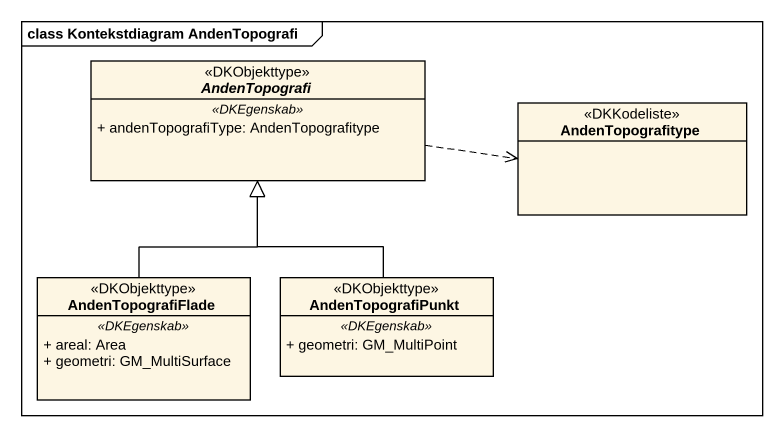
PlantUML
@startuml
mainframe class Kontekstdiagram AndenTopografi
hide circle
hide empty members
skinparam classAttributeIconSize 0
abstract class AndenTopografi <<DKObjekttype>> {
  .. <<DKEgenskab>> ..
  + andenTopografiType: AndenTopografitype
}
enum AndenTopografitype <<DKKodeliste>>
class AndenTopografiFlade <<DKObjekttype>> {
  .. <<DKEgenskab>> ..
  + areal: Area
  + geometri: GM_MultiSurface
}
class AndenTopografiPunkt <<DKObjekttype>> {
  .. <<DKEgenskab>> ..
  + geometri: GM_MultiPoint
}
AndenTopografi .right.> AndenTopografitype
AndenTopografiFlade -up-|> AndenTopografi
AndenTopografiPunkt -up-|> AndenTopografi
@enduml
